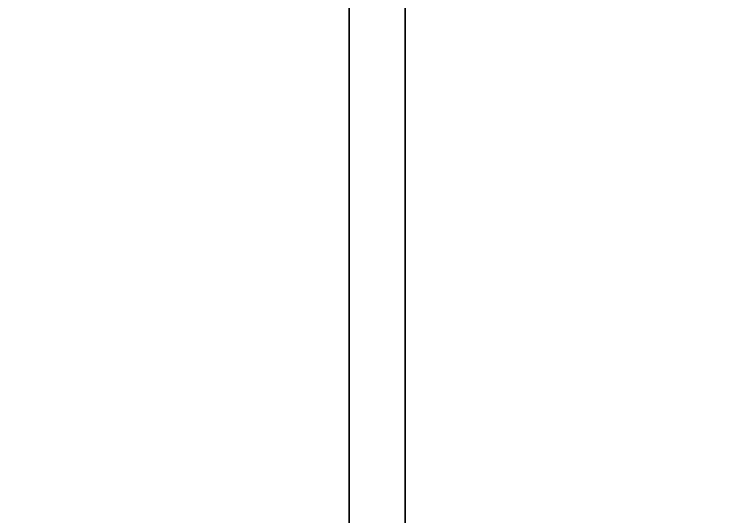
# Model space of a CAD drawing. Extents: x 0 to 7.6, y -0.8 to 10.1.
# Drawn here: x 6.5649 to 6.6948, y -0.2378 to -0.1478 of the extents above; entities that cross this region are included whole.
import ezdxf

# ---------------------------------------------------------------- set-up
doc = ezdxf.new("R2010")
doc.units = 0
for name, color, linetype in [('BOARDS', 157, 'CONTINUOUS'), ('WALL', 252, 'CONTINUOUS'), ('WALL_FRAME.1', 252, 'CONTINUOUS')]:
    doc.layers.add(name, color=color, linetype=linetype)

msp = doc.modelspace()

# ---------------------------------------------------------------- linework, layer by layer
at = {"layer": 'BOARDS'}
for points in [[(5.2891, 0, 13.1354), (5.2891, -0.608, 13.1354), (7.625, -0.608, 13.1354), (7.625, 0, 13.1354)], [(5.2891, -0.608, 13.125), (5.2891, 0, 13.125), (7.625, 0, 13.125), (7.625, -0.608, 13.125)], [(5.5, -0.05, 10.0525), (6.625, -0.05, 10.0525), (6.625, -0.266, 10.0525), (5.5, -0.266, 10.0525)], [(6.625, -0.05, 10.0625), (5.5, -0.05, 10.0625), (5.5, -0.266, 10.0625), (6.625, -0.266, 10.0625)], [(5.5, -0.05, 5.99), (6.625, -0.05, 5.99), (6.625, -0.266, 5.99), (5.5, -0.266, 5.99)], [(6.625, -0.05, 6), (5.5, -0.05, 6), (5.5, -0.266, 6), (6.625, -0.266, 6)], [(6.625, -0.05, 10.0525), (6.625, -0.05, 10.0625), (6.625, -0.266, 10.0625), (6.625, -0.266, 10.0525)], [(6.625, -0.05, 5.99), (6.625, -0.05, 6), (6.625, -0.266, 6), (6.625, -0.266, 5.99)]]:
    msp.add_3dface(points, dxfattribs=at)
at = {"layer": 'WALL'}
for points in [[(7.625, 0, 13.125), (4.875, 0, 13.125), (4.875, -0.24, 13.125), (7.625, -0.24, 13.125)], [(4.875, 0), (7.625, 0), (7.625, -0.24), (4.875, -0.24)], [(5.49, 0, 8.135), (6.635, 0, 8.135), (6.635, -0.24, 8.135), (5.49, -0.24, 8.135)], [(6.635, 0, 5.99), (5.49, 0, 5.99), (5.49, -0.24, 5.99), (6.635, -0.24, 5.99)], [(5.49, 0, 11.8225), (6.635, 0, 11.8225), (6.635, -0.24, 11.8225), (5.49, -0.24, 11.8225)], [(6.635, 0, 10.0525), (5.49, 0, 10.0525), (5.49, -0.24, 10.0525), (6.635, -0.24, 10.0525)], [(5.5, 0, 4), (6.625, 0, 4), (6.625, -0.24, 4), (5.5, -0.24, 4)], [(6.625, 0, 0.5), (5.5, 0, 0.5), (5.5, -0.24, 0.5), (6.625, -0.24, 0.5)], [(6.625, 0, 4), (6.625, 0, 0.5), (6.625, -0.24, 0.5), (6.625, -0.24, 4)], [(6.635, 0, 8.135), (6.635, 0, 5.99), (6.635, -0.24, 5.99), (6.635, -0.24, 8.135)], [(6.635, 0, 11.8225), (6.635, 0, 10.0525), (6.635, -0.24, 10.0525), (6.635, -0.24, 11.8225)]]:
    msp.add_3dface(points, dxfattribs=at)
at = {"layer": 'WALL_FRAME.1'}
for points in [[(6.635, -0.25, 11.8225), (5.49, -0.25, 11.8225), (5.49, -0.05, 11.8225), (6.635, -0.05, 11.8225)], [(6.635, -0.25, 8.135), (5.49, -0.25, 8.135), (5.49, -0.05, 8.135), (6.635, -0.05, 8.135)], [(5.5, -0.25, 11.8125), (6.625, -0.25, 11.8125), (6.625, -0.05, 11.8125), (5.5, -0.05, 11.8125)], [(5.5, -0.25, 8.125), (6.625, -0.25, 8.125), (6.625, -0.05, 8.125), (5.5, -0.05, 8.125)], [(6.625, -0.25, 11.8125), (6.625, -0.25, 10.0525), (6.625, -0.05, 10.0525), (6.625, -0.05, 11.8125)], [(6.625, -0.25, 10.0525), (6.635, -0.25, 10.0525), (6.635, -0.05, 10.0525), (6.625, -0.05, 10.0525)], [(6.625, -0.25, 8.125), (6.625, -0.25, 5.99), (6.625, -0.05, 5.99), (6.625, -0.05, 8.125)], [(6.625, -0.25, 5.99), (6.635, -0.25, 5.99), (6.635, -0.05, 5.99), (6.625, -0.05, 5.99)], [(6.635, -0.25, 10.0525), (6.635, -0.25, 11.8225), (6.635, -0.05, 11.8225), (6.635, -0.05, 10.0525)], [(6.635, -0.25, 5.99), (6.635, -0.25, 8.135), (6.635, -0.05, 8.135), (6.635, -0.05, 5.99)]]:
    msp.add_3dface(points, dxfattribs=at)

doc.saveas('drawing.dxf')
